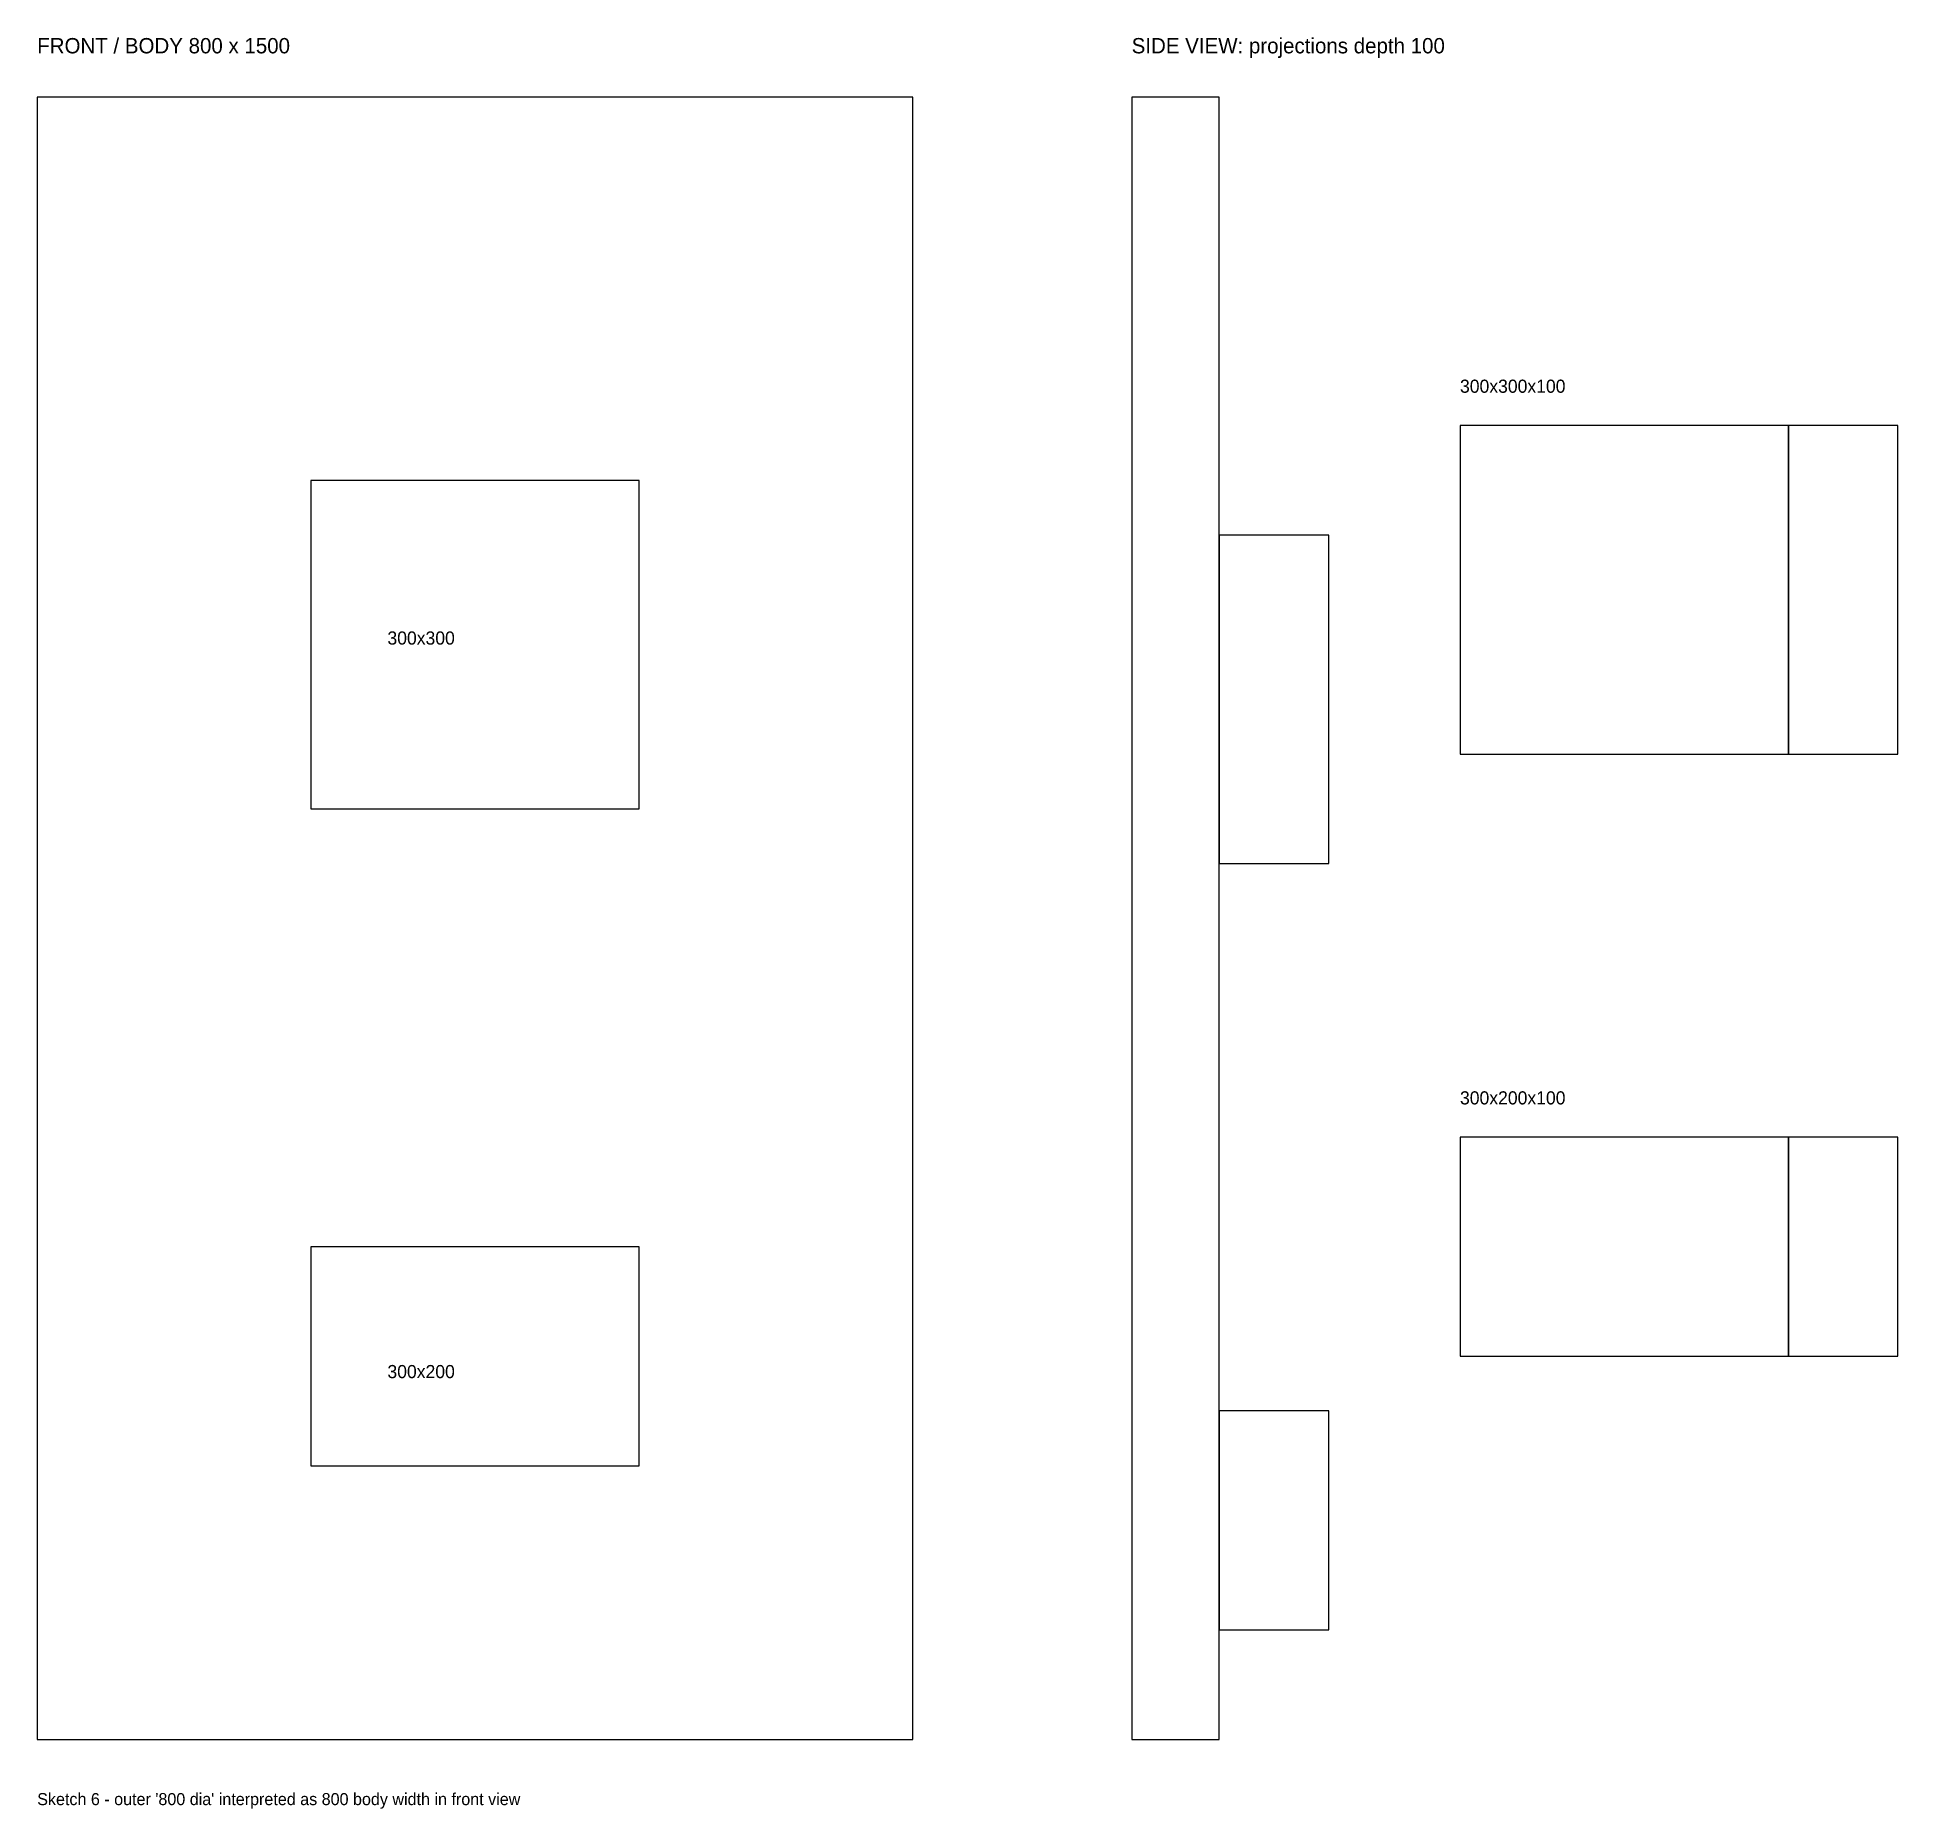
# Model space of a CAD drawing. Header units: millimetres. Extents: x 0 to 1700, y -63 to 1555.
import ezdxf

# ---------------------------------------------------------------- set-up
doc = ezdxf.new("R2010")
doc.units = ezdxf.units.MM
for name, color, linetype in [('CUT', 7, 'Continuous'), ('NOTE', 7, 'Continuous'), ('PROFILE', 7, 'Continuous')]:
    doc.layers.add(name, color=color, linetype=linetype)

msp = doc.modelspace()

# ---------------------------------------------------------------- linework, layer by layer
at = {"layer": 'CUT'}
for points in [[(250, 850), (550, 850), (550, 1150), (250, 1150)], [(250, 250), (550, 250), (550, 450), (250, 450)]]:
    msp.add_lwpolyline(points, close=True, dxfattribs=at)
at = {"layer": 'PROFILE'}
for points in [[(0, 0), (800, 0), (800, 1500), (0, 1500)], [(1000, 0), (1080, 0), (1080, 1500), (1000, 1500)], [(1300, 900), (1600, 900), (1600, 1200), (1300, 1200)], [(1600, 900), (1700, 900), (1700, 1200), (1600, 1200)], [(1080, 800), (1180, 800), (1180, 1100), (1080, 1100)], [(1300, 350), (1600, 350), (1600, 550), (1300, 550)], [(1600, 350), (1700, 350), (1700, 550), (1600, 550)], [(1080, 100), (1180, 100), (1180, 300), (1080, 300)]]:
    msp.add_lwpolyline(points, close=True, dxfattribs=at)

# ---------------------------------------------------------------- texts
at = {"layer": 'NOTE'}
for s, height, p in [('FRONT / BODY 800 x 1500', 14, (0, 1540)), ('SIDE VIEW: projections depth 100', 14, (1000, 1540)), ('300x300x100', 12, (1300, 1230)), ('300x300', 12, (320, 1000)), ('300x200x100', 12, (1300, 580)), ('300x200', 12, (320, 330)), ("Sketch 6 - outer '800 dia' interpreted as 800 body width in front view", 11, (0, -60))]:
    msp.add_text(s, height=height, dxfattribs=at).set_placement(p)

doc.saveas('drawing.dxf')
